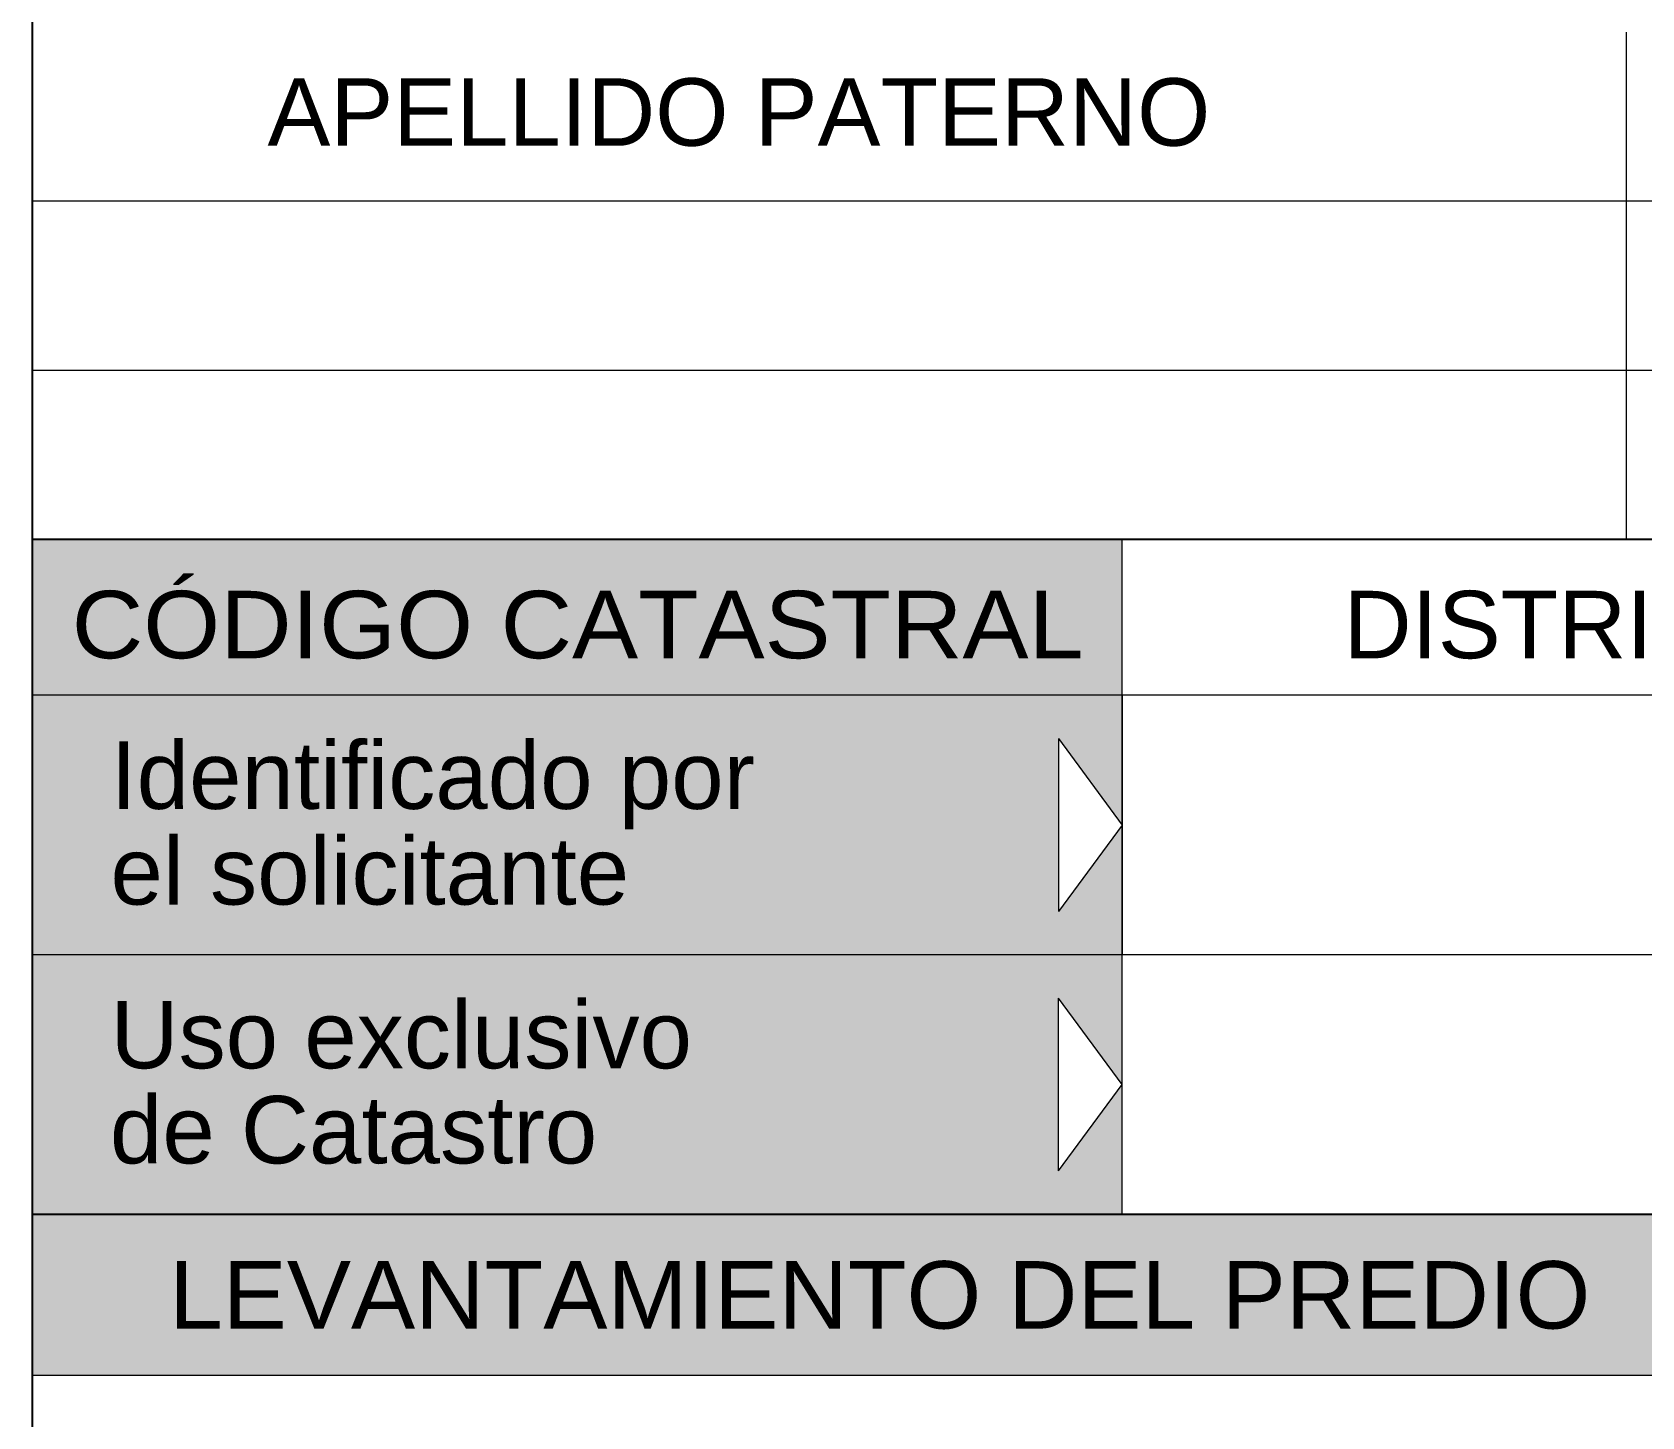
# Model space of a CAD drawing. Header units: inches. Extents: x 13.1 to 77.9, y 9.9 to 37.9.
# Drawn here: x 35.757 to 39.19, y 32.65 to 35.604 of the extents above; entities that cross this region are included whole.
import ezdxf

# ---------------------------------------------------------------- set-up
doc = ezdxf.new("R2010")
doc.units = ezdxf.units.IN
doc.header["$MEASUREMENT"] = 0
for name, color, linetype, lineweight in [('F_H', 253, 'Continuous', 13), ('F_NUEVA', 43, 'Continuous', 25), ('F_TEXT', 250, 'Continuous', 13), ('F_TEXTONUEVO', 250, 'Continuous', 13)]:
    doc.layers.add(name, color=color, linetype=linetype, lineweight=lineweight)
doc.styles.add('ARIAL', font='arial.ttf', dxfattribs={"height": 0.2})

msp = doc.modelspace()

# ---------------------------------------------------------------- hatches: boundary and pattern name
at = {"layer": 'F_H'}
for points in [[(38.0822, 34.5216), (35.7571, 34.5216), (35.7571, 34.1895), (38.0822, 34.1895)], [(48.1571, 33.0823), (35.7571, 33.0823), (35.7571, 32.7391), (48.1571, 32.7391)]]:
    msp.add_hatch(color=256, dxfattribs=at).paths.add_polyline_path(points)
h = msp.add_hatch(color=256, dxfattribs=at)
h.paths.add_polyline_path([(35.7571, 34.1895), (38.0822, 34.1895), (38.0822, 33.6359), (35.7571, 33.6359)])
h.paths.add_polyline_path([(38.0822, 33.9127), (37.9461, 33.7281), (37.9461, 34.0972)], flags=16)
h = msp.add_hatch(color=256, dxfattribs=at)
h.paths.add_polyline_path([(35.7571, 33.6359), (38.0822, 33.6359), (38.0822, 33.0823), (35.7571, 33.0823)])
h.paths.add_polyline_path([(37.9461, 33.1746), (37.9461, 33.5436), (38.0822, 33.3591)])

# ---------------------------------------------------------------- linework, layer by layer
at = {"layer": 'F_NUEVA', "color": 7}
for p, q in [((35.7571, 37.4047), (35.7571, 10.4047)), ((50.7571, 34.5216), (35.7571, 34.5216)), ((35.7571, 33.0823), (55.7571, 33.0823))]:
    msp.add_line(p, q, dxfattribs=at)
at = {"layer": 'F_TEXTONUEVO', "color": 7}
for p, q in [((39.1571, 35.6044), (39.1571, 34.5216)), ((55.7571, 35.2435), (35.7571, 35.2435)), ((55.7571, 34.8825), (35.7571, 34.8825)), ((38.0822, 33.0823), (38.0822, 34.5216)), ((43.2822, 34.1895), (35.7571, 34.1895)), ((38.0822, 34.1895), (38.0822, 33.6359)), ((37.9461, 34.0972), (37.9461, 33.7281)), ((37.9461, 34.0972), (38.0822, 33.9127)), ((38.0822, 33.9127), (37.9461, 33.7281)), ((43.2822, 33.6359), (35.7571, 33.6359)), ((37.9461, 33.1746), (37.9461, 33.5436)), ((38.0822, 33.3591), (37.9461, 33.5436)), ((37.9461, 33.1746), (38.0822, 33.3591)), ((35.7571, 32.7391), (50.7571, 32.7391))]:
    msp.add_line(p, q, dxfattribs=at)

# ---------------------------------------------------------------- texts
at = {"layer": 'F_TEXT', "color": 7, "style": 'ARIAL'}
for s, height, p in [('APELLIDO PATERNO', 0.143932, (36.259, 35.3621)), ('DISTRITO ', 0.14393, (38.5542, 34.2685)), ('Identificado por', 0.143932, (35.9241, 33.9471)), ('el solicitante', 0.143932, (35.9241, 33.743)), ('Uso exclusivo', 0.143932, (35.9241, 33.3936)), ('de Catastro', 0.143932, (35.9229, 33.1907))]:
    msp.add_text(s, height=height, dxfattribs=at).set_placement(p)
for s, width, p in [('CÓDIGO CATASTRAL', 1.05, (35.8414, 34.2685)), ('LEVANTAMIENTO DEL PREDIO', 1.02, (36.0495, 32.8383))]:
    msp.add_text(s, height=0.143932, dxfattribs=dict(at, width=width)).set_placement(p)

doc.saveas('drawing.dxf')
